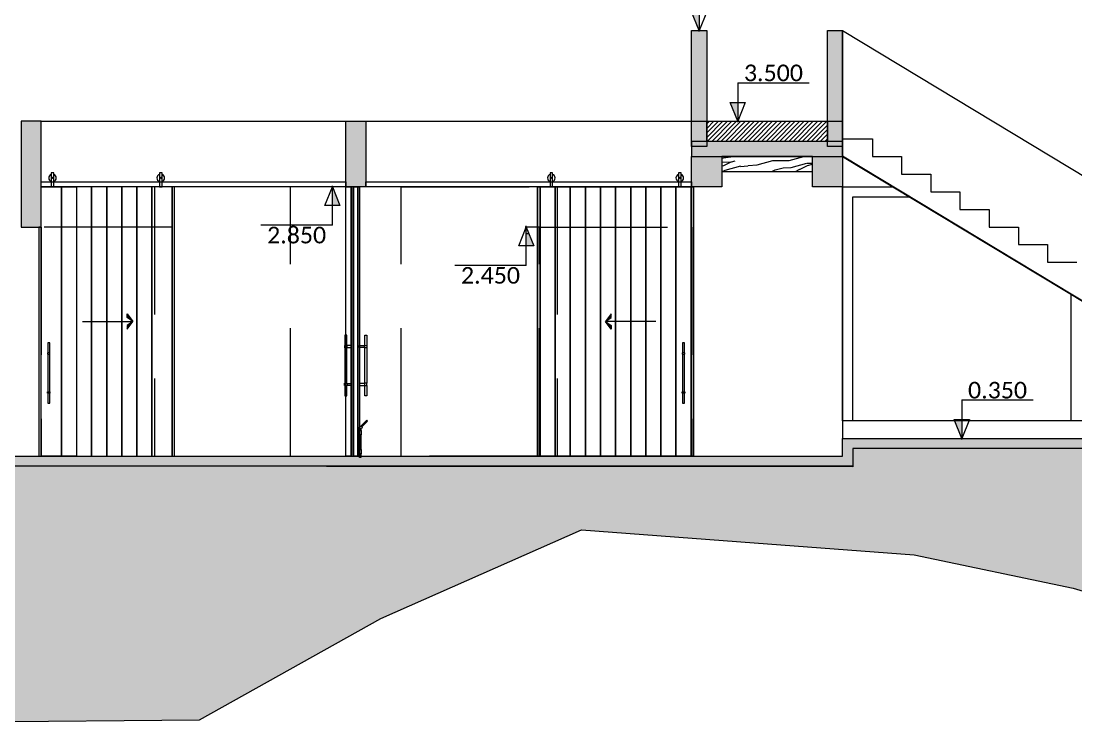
# Model space of a CAD drawing. Header units: metres. Extents: x -197 to 1099, y -24 to 14.
# Drawn here: x 18.78 to 29.26, y -2.46 to 4.49 of the extents above; entities that cross this region are included whole.
import ezdxf
from ezdxf.enums import TextEntityAlignment as Align

# ---------------------------------------------------------------- set-up
doc = ezdxf.new("R2010")
doc.units = ezdxf.units.M
doc.header["$LTSCALE"] = 0.001
doc.header["$PDMODE"] = 34
doc.header["$PDSIZE"] = 0.01
doc.linetypes.add('HIDDENX2', pattern=[19.05, 12.7, -6.35])
doc.layers.get('0').update_dxf_attribs({"lineweight": 13, "true_color": 0x000000})
for name, color, linetype, lineweight, true_color in [('Jach-Anotaciones-CalidaddeLínea  0.13', 7, 'Continuous', 13, 0x000000), ('Jach-Anotaciones-Hatch-Lum100%', 7, 'Continuous', 13, 0x000000), ('Jach-Anotaciones-Hatch-Lum50%', 9, 'Continuous', 13, 0x808080), ('Jach-Anotaciones-Hatch-Lum80%', 250, 'Continuous', 13, 0x333333), ('JACH-Anotaciones-Textos-Lum75% @ 0.075', 7, 'Continuous', 13, 0x404040), ('JACH-Arq-Lineas-Proyeccion', 250, 'HIDDENX2', 13, 0x333333), ('JACH-Arq-Lineas-Proyeccion Niveles cortes', 9, 'HIDDENX2', 13, 0x808080), ('JACH-Arq-Puertas01-', 7, 'Continuous', 13, 0x404040)]:
    doc.layers.add(name, color=color, linetype=linetype, lineweight=lineweight, true_color=true_color)
doc.styles.add('02a-Calibri-JACH(1.8mm)', font='calibri.ttf', dxfattribs={"height": 2.2})
pattern_1 = [(0, (169.421, 45.032), (0, 6.985), [5.08, -1.905]), (90, (169.421, 45.032), (-6.985, 4e-16), [5.08, -1.905])]

# ---------------------------------------------------------------- blocks, each defined once
blk = doc.blocks.new('A$C51db089b')
at = {"layer": 'Jach-Anotaciones-Hatch-Lum50%', "lineweight": 0, "ltscale": 100}
h = blk.add_hatch(color=256, dxfattribs=at)
h.dxf.hatch_style = 1
h.paths.add_polyline_path([(0, 0.078), (0.055, 0.117), (0.055, 0.155)])
h = blk.add_hatch(color=256, dxfattribs=at)
h.dxf.hatch_style = 1
h.paths.add_polyline_path([(0, 0.078), (0.055, 0.038), (0.055, 0)])
at = {"lineweight": 0, "ltscale": 100}
for points in [[(0, 0.078), (0.055, 0.117), (0.055, 0.155)], [(0, 0.078), (0.055, 0.038), (0.055, 0)]]:
    blk.add_lwpolyline(points, close=True, dxfattribs=at)
blk.add_lwpolyline([(0.5, 0.078), (0, 0.078)], dxfattribs=at)
blk = doc.blocks.new('*U628')
at = {"lineweight": 0, "ltscale": 100}
h = blk.add_hatch(dxfattribs=at)
h.set_pattern_fill('ANGLE', color=256)
h.set_pattern_definition(pattern_1)
h.paths.add_polyline_path([(0, 2.5), (0, 0), (1, 2.5)])
h = blk.add_hatch(color=256, dxfattribs=at)
h.dxf.hatch_style = 1
h.paths.add_polyline_path([(0, 2.5), (0, 0), (1, 2.5)])
for points in [[(0, 5.1), (-9.47, 5.1)], [(0, 5.1), (0, 1.25)]]:
    blk.add_lwpolyline(points, dxfattribs=at)
for points in [[(0, 0), (1, 2.5), (-1, 2.5)], [(0, 2.5), (0, 0), (1, 2.5)]]:
    blk.add_lwpolyline(points, close=True, dxfattribs=at)
blk.add_point((0, 0), dxfattribs=at)
at = {"lineweight": 0, "ltscale": 100, "style": '02a-Calibri-JACH(1.8mm)'}
blk.add_attdef('ALT', text='', height=2.2, dxfattribs=at).set_placement((-4.73, 6.4), align=Align.MIDDLE_CENTER)
blk = doc.blocks.new('*U629')
at = {"lineweight": 0, "ltscale": 100}
h = blk.add_hatch(dxfattribs=at)
h.set_pattern_fill('ANGLE', color=256)
h.set_pattern_definition(pattern_1)
h.paths.add_polyline_path([(0, 2.5), (0, 0), (1, 2.5)])
h = blk.add_hatch(color=256, dxfattribs=at)
h.dxf.hatch_style = 1
h.paths.add_polyline_path([(0, 2.5), (0, 0), (1, 2.5)])
for points in [[(0, 5.1), (-9.47, 5.1)], [(0, 5.1), (0, 1.25)]]:
    blk.add_lwpolyline(points, dxfattribs=at)
for points in [[(0, 0), (1, 2.5), (-1, 2.5)], [(0, 2.5), (0, 0), (1, 2.5)]]:
    blk.add_lwpolyline(points, close=True, dxfattribs=at)
blk.add_point((0, 0), dxfattribs=at)
at = {"lineweight": 0, "ltscale": 100, "style": '02a-Calibri-JACH(1.8mm)'}
blk.add_attdef('ALT', text='', height=2.2, dxfattribs=at).set_placement((-4.73, 6.4), align=Align.MIDDLE_CENTER)
blk = doc.blocks.new('*U654')
at = {"lineweight": 0, "ltscale": 100}
h = blk.add_hatch(dxfattribs=at)
h.set_pattern_fill('ANGLE', color=256)
h.set_pattern_definition(pattern_1)
h.paths.add_polyline_path([(0, 2.5), (0, 0), (1, 2.5)])
h = blk.add_hatch(color=256, dxfattribs=at)
h.dxf.hatch_style = 1
h.paths.add_polyline_path([(0, 2.5), (0, 0), (1, 2.5)])
for points in [[(0, 5.1), (-9.47, 5.1)], [(0, 5.1), (0, 1.25)]]:
    blk.add_lwpolyline(points, dxfattribs=at)
for points in [[(0, 0), (1, 2.5), (-1, 2.5)], [(0, 2.5), (0, 0), (1, 2.5)]]:
    blk.add_lwpolyline(points, close=True, dxfattribs=at)
blk.add_point((0, 0), dxfattribs=at)
at = {"lineweight": 0, "ltscale": 100, "style": '02a-Calibri-JACH(1.8mm)'}
blk.add_attdef('ALT', text='', height=2.2, dxfattribs=at).set_placement((-4.73, 6.4), align=Align.MIDDLE_CENTER)
blk = doc.blocks.new('*U562')
at = {"lineweight": 0, "ltscale": 100}
h = blk.add_hatch(dxfattribs=at)
h.set_pattern_fill('ANGLE', color=256)
h.set_pattern_definition(pattern_1)
h.paths.add_polyline_path([(0, 2.5), (0, 0), (1, 2.5)])
h = blk.add_hatch(color=256, dxfattribs=at)
h.dxf.hatch_style = 1
h.paths.add_polyline_path([(0, 2.5), (0, 0), (1, 2.5)])
for points in [[(0, 5.1), (-9.47, 5.1)], [(0, 5.1), (0, 1.25)]]:
    blk.add_lwpolyline(points, dxfattribs=at)
for points in [[(0, 0), (1, 2.5), (-1, 2.5)], [(0, 2.5), (0, 0), (1, 2.5)]]:
    blk.add_lwpolyline(points, close=True, dxfattribs=at)
blk.add_point((0, 0), dxfattribs=at)
at = {"lineweight": 0, "ltscale": 100, "style": '02a-Calibri-JACH(1.8mm)'}
blk.add_attdef('ALT', text='', height=2.2, dxfattribs=at).set_placement((-4.73, 6.4), align=Align.MIDDLE_CENTER)
blk = doc.blocks.new('*U563')
at = {"lineweight": 0, "ltscale": 100}
h = blk.add_hatch(dxfattribs=at)
h.set_pattern_fill('ANGLE', color=256)
h.set_pattern_definition(pattern_1)
h.paths.add_polyline_path([(0, 2.5), (0, 0), (1, 2.5)])
h = blk.add_hatch(color=256, dxfattribs=at)
h.dxf.hatch_style = 1
h.paths.add_polyline_path([(0, 2.5), (0, 0), (1, 2.5)])
for points in [[(0, 5.1), (-9.47, 5.1)], [(0, 5.1), (0, 1.25)]]:
    blk.add_lwpolyline(points, dxfattribs=at)
for points in [[(0, 0), (1, 2.5), (-1, 2.5)], [(0, 2.5), (0, 0), (1, 2.5)]]:
    blk.add_lwpolyline(points, close=True, dxfattribs=at)
blk.add_point((0, 0), dxfattribs=at)
at = {"lineweight": 0, "ltscale": 100, "style": '02a-Calibri-JACH(1.8mm)'}
blk.add_attdef('ALT', text='', height=2.2, dxfattribs=at).set_placement((-4.73, 6.4), align=Align.MIDDLE_CENTER)

msp = doc.modelspace()

# ---------------------------------------------------------------- hatches: boundary and pattern name
at = {"layer": 'Jach-Anotaciones-Hatch-Lum100%', "ltscale": 100}
h = msp.add_hatch(color=256, dxfattribs=at)
h.dxf.hatch_style = 1
h.paths.add_polyline_path([(25.43958, 4.4), (25.58958, 4.4), (25.58958, 3.25), (25.43958, 3.25)])
h = msp.add_hatch(color=256, dxfattribs=at)
h.dxf.hatch_style = 1
h.paths.add_polyline_path([(26.78958, 4.4), (26.93958, 4.4), (26.93958, 3.25), (26.78958, 3.25)])
h = msp.add_hatch(color=256, dxfattribs=at)
h.dxf.hatch_style = 1
h.paths.add_polyline_path([(18.77958, 2.45), (18.97958, 2.45), (18.97958, 3.5), (18.77958, 3.5)])
h = msp.add_hatch(color=256, dxfattribs=at)
h.dxf.hatch_style = 1
h.paths.add_polyline_path([(22.00458, 3.5), (22.20458, 3.5), (22.20458, 2.85), (22.00458, 2.85)])
h = msp.add_hatch(color=256, dxfattribs=at)
h.dxf.hatch_style = 1
h.paths.add_polyline_path([(25.43958, 3.15), (26.93958, 3.15), (26.93958, 3.3), (25.43958, 3.3)])
h = msp.add_hatch(color=256, dxfattribs=at)
h.dxf.hatch_style = 1
h.paths.add_polyline_path([(25.43958, 3.15), (25.73958, 3.15), (25.73958, 2.85), (25.43958, 2.85)])
h = msp.add_hatch(color=256, dxfattribs=at)
h.dxf.hatch_style = 1
h.paths.add_polyline_path([(26.63958, 3.15), (26.93958, 3.15), (26.93958, 2.85), (26.63958, 2.85)])
h = msp.add_hatch(color=256, dxfattribs=at)
h.dxf.hatch_style = 1
h.paths.add_polyline_path([(13.83347, 0), (16.47905, 0), (16.47905, 0.175), (26.93958, 0.175), (26.93958, 0.35), (38.33958, 0.35), (38.33958, 0.25), (27.03958, 0.25), (27.03958, 0.06998), (16.57905, 0.07495), (16.57905, -0.1), (13.83347, -0.1)])
at = {"layer": 'Jach-Anotaciones-Hatch-Lum50%', "ltscale": 100}
h = msp.add_hatch(dxfattribs=at)
h.set_pattern_fill('ANSI31', color=256, scale=0.01)
h.set_pattern_definition([(45, (-143.794692, 0), (-0.0224506403, 0.0224506403), [])])
h.paths.add_polyline_path([(25.58958, 3.5), (26.78958, 3.5), (26.78958, 3.3), (25.58958, 3.3)])
h = msp.add_hatch(dxfattribs=at)
h.set_pattern_fill('WOOD_01', color=256, scale=0.8, angle=15, pattern_type=2)
h.set_pattern_definition([(15, (-143.40755, 0.74975), (-0.2070552, 0.7727407), [0.16, -0.64]), (23.9726, (-143.28801, 0.334538), (4.429389244, 2.015070249), [0.1538832, -15.2344232]), (20.7105, (-143.30816, 0.37883), (6.74761385, 2.636226623), [0.1607984, -7.8791008]), (359.5779, (-143.37028, 0.610654), (9.1213099867, -0.040604702), [0.2406656, -23.8259016]), (8.6599, (-143.42315, 0.8698), (0.77274048, 0.20705688), [0.1448864, -7.0994208]), (0.0686, (-143.28195, 0.43555), (3.298017536, 0.055481542), [0.1241936, -12.2951456]), (3.6901, (-143.6725, 0.81127), (0.77274081, 0.20705558), [0.3263376, -3.7528776]), (20.7105, (-143.26938, 0.26499), (6.74761385, 2.636226623), [0.0803992, -7.9595]), (15, (-143.3641, 0.5875), (-0.2070552, 0.7727407), [0.08, -0.72]), (15, (-143.5435, 0.6388), (-0.2070552, 0.7727407), [0.24, -0.56]), (26.3099, (-143.41997, 0.79611), (2.88390776, 1.60095958), [0.081584, -3.9976312]), (17.7263, (-143.420636, 0.48949), (15.247759037, 4.9138423665), [0.1681904, -16.6508464]), (7.4054, (-143.37579, 0.47666), (6.388979107, 0.88370608), [0.1210616, -11.9851336]), (15, (-143.33574, 0.1727), (-0.2070552, 0.7727407), [0.16, -0.64]), (13.8309, (-143.402665, 0.113326), (0.7727406436, 0.2070558675), [0.3920816, -38.81608]), (15, (-143.55796, 0.6929), (-0.2070552, 0.7727407), [0.08, -0.72]), (15, (-143.49725, 0.7754), (-0.2070552, 0.7727407), [0.08, -0.72]), (15, (-143.8636, 0.7518), (-0.2070552, 0.7727407), [0.12, -0.68]), (5.5377, (-143.66533, 0.84632), (0.77274064, 0.20705555), [0.2433104, -4.6228992]), (15, (-143.9126, 0.7801), (-0.2070552, 0.7727407), [0.16, -0.64]), (15, (-143.81126, 0.0618), (-0.2070552, 0.7727407), [0.088, -0.712]), (15, (-143.4275, 0.20605), (-0.2070552, 0.7727407), [0.08, -0.72]), (15, (-143.8278, 0.1236), (-0.2070552, 0.7727407), [0.168, -0.632]), (20.4403, (-143.446146, 0.2756), (7.520352223, 2.843288929), [0.16876, -16.7072576]), (15, (-143.455, 0.3395), (-0.2070552, 0.7727407), [0.152, -0.648]), (15, (-143.86095, 0.2473), (-0.2070552, 0.7727407), [0.088, -0.712]), (13.8309, (-143.80135, 0.395762), (0.7727406436, 0.2070558675), [0.3920816, -38.81608]), (15, (-143.7504, 0.48394), (-0.2070552, 0.7727407), [0.08, -0.72]), (15, (-143.8339, 0.4864), (-0.2070552, 0.7727407), [0.08, -0.72]), (15, (-143.5248, 0.56924), (-0.2070552, 0.7727407), [0.16, -0.64]), (15, (-143.6835, 0.5433), (-0.2070552, 0.7727407), [0.08, -0.72]), (15, (-143.8629, 0.5946), (-0.2070552, 0.7727407), [0.16, -0.64]), (34.6538, (-143.56731, 0.32596), (7.671927645, 5.368566101), [0.1189288, -11.7739248]), (26.3099, (-143.75665, 0.50713), (2.88390776, 1.60095958), [0.081584, -3.9976312]), (26.3099, (-143.4372, 0.55131), (2.88390776, 1.60095958), [0.081584, -3.9976312]), (20.7105, (-143.7477, 0.782836), (6.74761385, 2.636226623), [0.0803992, -7.9595]), (4.6952, (-144.00175, 0.77274), (4.843498086, 0.46959485), [0.0894424, -8.854828]), (3.6901, (-143.72625, 0.0846), (0.77274081, 0.20705558), [0.081584, -3.9976312]), (105, (-143.6448, 0.08985), (-0.7727407, -0.2070552), [0, -0.8]), (1.6076, (-143.923066, 0.4791), (13.964806047, 0.428999959), [0.172696, -17.0969232]), (26.3099, (-143.48068, 0.71359), (2.88390776, 1.60095958), [0.081584, -3.9976312]), (25.3048, (-143.35024, 0.22676), (3.656648724, 1.80801374), [0.0894424, -8.854828]), (3.6901, (-143.67316, 0.50465), (0.77274081, 0.20705558), [0.081584, -3.9976312]), (3.6901, (-143.60624, 0.56399), (0.77274081, 0.20705558), [0.081584, -3.9976312]), (356.5651, (-143.90236, 0.40183), (0.77274026, 0.2070561), [0.1011928, -2.4286288]), (0.9638, (-143.88776, 0.68733), (0.7727401, 0.20705612), [0.3298488, -2.9686352]), (358.3008, (-143.7477, 0.782836), (5.82329377, -0.096089835), [0.2505672, -8.101676]), (15, (-143.75806, 0.8215), (-0.2070552, 0.7727407), [0.096, -0.704]), (0.9638, (-143.66555, 0.16712), (0.7727401, 0.20705612), [0.3298488, -2.9686352]), (0.9638, (-143.75731, 0.2005), (0.7727401, 0.20705612), [0.3298488, -2.9686352]), (0.9638, (-143.77595, 0.27005), (0.7727401, 0.20705612), [0.3298488, -2.9686352]), (4.6952, (-143.952054, 0.58728), (4.843498086, 0.46959485), [0.0894424, -8.854828]), (0.9638, (-143.70836, 0.63602), (0.7727401, 0.20705612), [0.164924, -3.13356]), (4.6952, (-143.885796, 0.340006), (4.843498086, 0.46959485), [0.0894424, -8.854828]), (12.6141, (-143.469477, 0.393583), (0.772740365, 0.2070561726), [0.1921664, -19.024492]), (4.6952, (-143.59175, 0.5099), (4.843498086, 0.46959485), [0.0894424, -8.854828]), (27.5288, (-143.50261, 0.51722), (2.88390792, 1.600961166), [0.073756, -7.3018792]), (4.5626, (-143.875444, 0.301369), (8.9142544634, 0.7321375347), [0.3091152, -30.602364]), (6.8699, (-143.56731, 0.32596), (0.772740295, 0.20705494), [0.1131368, -5.5437168]), (19.7636, (-143.796654, 0.34733), (8.293093767, 3.05034164), [0.1926656, -9.4406096]), (15, (-143.6153, 0.4125), (-0.2070552, 0.7727407), [0.248, -0.552]), (359.7449, (-143.97897, 0.68774), (3.29801731, 0.05548152), [0.0912144, -9.0301888]), (5.5377, (-143.64484, 0.08985), (0.77274064, 0.20705555), [0.2433104, -4.6228992]), (355.0169, (-143.8506, 0.20864), (2.525276987, -0.151574455), [0.0936376, -9.2701216]), (15, (-143.3468, 0.8323), (-0.2070552, 0.7727407), [0.04, -0.76]), (15, (-143.2557, 0.4923), (-0.2070552, 0.7727407), [0.08, -0.72]), (26.3099, (-143.1812, 0.21408), (2.88390776, 1.60095958), [0.081584, -3.9976312]), (15, (-143.1942, 0.2934), (-0.2070552, 0.7727407), [0.144, -0.656]), (358.3008, (-143.31164, 0.700906), (5.82329377, -0.096089835), [0.0835224, -8.2687208]), (3.0207, (-143.260431, 0.5407), (15.5105204897, 0.8422385173), [0.1472056, -26.8405152]), (105, (-143.1812, 0.2141), (-0.7727407, -0.2070552), [0, -0.8]), (15, (-143.1081, 0.2502), (-0.2070552, 0.7727407), [0.072, -0.728]), (15, (-143.1474, 0.3971), (-0.2070552, 0.7727407), [0.072, -0.728]), (15, (-143.15776, 0.4357), (-0.2070552, 0.7727407), [0.072, -0.728]), (351.0376, (-143.228155, 0.69843), (6.030347593, -0.86882501), [0.0787912, -7.8002896]), (3.5163, (-143.253001, 0.791158), (4.0707907198, 0.2624153776), [0.0734704, -52.17242]), (356.5651, (-143.17846, 0.51297), (0.77274026, 0.2070561), [0.0758944, -2.4539264]), (2.4712, (-143.27992, 0.89161), (4.070758707, 0.262535892), [0.073756, -7.3018792])])
h.paths.add_polyline_path([(25.73958, 3), (26.63958, 3), (26.63958, 3.15), (25.73958, 3.15)])
at = {"layer": 'Jach-Anotaciones-Hatch-Lum80%', "ltscale": 100}
h = msp.add_hatch(dxfattribs=at)
h.set_pattern_fill('EARTH', color=256, scale=0.03, angle=45, double=1)
h.set_pattern_definition([(45, (-45.81186, -16.59427), (0, 0.2694077), [0.1905, -0.1905]), (45, (-45.86238, -16.54375), (0, 0.2694077), [0.1905, -0.1905]), (45, (-45.91289, -16.49324), (0, 0.2694077), [0.1905, -0.1905]), (135, (-45.91289, -16.45956), (-0.2694077, 0), [0.1905, -0.1905]), (135, (-45.86238, -16.40905), (-0.2694077, 0), [0.1905, -0.1905]), (135, (-45.81186, -16.35853), (-0.2694077, 0), [0.1905, -0.1905])])
h.paths.add_polyline_path([(27.03958, 0.075), (16.57901, 0.075), (16.57901, -0.1), (13.83347, -0.1), (13.59865, -0.39977), (13.25415, -0.99647), (13.36317, -1.5451), (13.97543, -1.92164), (15.78326, -1.9844), (16.06584, -1.60785), (17.02347, -1.16332), (17.62003, -1.11625), (18.30163, -2.46352), (20.55172, -2.44211), (22.35179, -1.43553), (24.34473, -0.55746), (26.05908, -0.68596), (27.64877, -0.80511), (29.23064, -1.1357), (30.58069, -1.54262), (32.42363, -1.37128), (34.33085, -0.92154), (36.34521, -0.81446), (37.75956, -1.34987), (39.77392, -1.84245), (41.61685, -1.94953), (43.52407, -1.41412), (43.52407, -0.77162), (42.761, -0.175), (39.98958, -0.175), (39.98958, -0.27606), (38.78958, -0.10106), (38.78958, -0.4), (38.33958, -0.4), (38.33958, -0.1), (38.33958, 0.25), (31.33958, 0.25), (27.03958, 0.25)])
at = {"layer": 'JACH-Arq-Puertas01-', "ltscale": 100}
h = msp.add_hatch(color=256, dxfattribs=at)
h.dxf.hatch_style = 1
h.paths.add_polyline_path([(22.06611, 0.175), (22.08511, 0.175), (22.08511, 2.85), (22.06611, 2.85)])
h = msp.add_hatch(color=256, dxfattribs=at)
h.dxf.hatch_style = 1
h.paths.add_polyline_path([(22.14211, 0.175), (22.12311, 0.175), (22.12311, 2.85), (22.14211, 2.85)])

# ---------------------------------------------------------------- linework, layer by layer
at = {"layer": 'Jach-Anotaciones-CalidaddeLínea  0.13', "ltscale": 100}
for points in [[(25.43958, 4.4), (25.58958, 4.4), (25.58958, 3.25), (25.43958, 3.25)], [(26.78958, 4.4), (26.93958, 4.4), (26.93958, 3.25), (26.78958, 3.25)], [(31.33958, 0.49765), (26.93958, 3.15282), (26.93958, 4.4), (31.63918, 1.56403), (31.63918, 0.525), (31.33958, 0.525)], [(18.77958, 2.45), (18.97958, 2.45), (18.97958, 3.5), (18.77958, 3.5)], [(22.00458, 3.5), (22.20458, 3.5), (22.20458, 2.85), (22.00458, 2.85)], [(25.58958, 3.5), (26.78958, 3.5), (26.78958, 3.3), (25.58958, 3.3)], [(25.43958, 3.15), (26.93958, 3.15), (26.93958, 3.3), (25.43958, 3.3)], [(25.43958, 3.15), (25.73958, 3.15), (25.73958, 2.85), (25.43958, 2.85)], [(25.73958, 3), (26.63958, 3), (26.63958, 3.15), (25.73958, 3.15)], [(26.63958, 3.15), (26.93958, 3.15), (26.93958, 2.85), (26.63958, 2.85)], [(13.83347, 0), (16.47905, 0), (16.47905, 0.175), (26.93958, 0.175), (26.93958, 0.35), (38.33958, 0.35), (38.33958, 0.25), (27.03958, 0.25), (27.03958, 0.06998), (16.57905, 0.07495), (16.57905, -0.1), (13.83347, -0.1)]]:
    msp.add_lwpolyline(points, close=True, dxfattribs=at)
for points in [[(18.97958, 3.5), (22.00458, 3.5)], [(22.10458, 3.5), (25.43958, 3.5)], [(25.43958, 3.5), (26.93958, 3.5), (26.93958, 0.35)], [(26.93958, 3.15), (31.33958, 0.49765)], [(31.29426, 0.525), (26.93958, 0.525), (26.93958, 2.85), (27.4414, 2.85)], [(29.20625, 1.78501), (29.20625, 0.525), (27.03958, 0.525), (27.03958, 2.75), (27.60712, 2.75)]]:
    msp.add_lwpolyline(points, dxfattribs=at)
at = {"layer": 'Jach-Anotaciones-CalidaddeLínea  0.13'}
msp.add_lwpolyline([(31.33958, 0.25), (27.03958, 0.25), (27.03958, 0.075), (20.27958, 0.075), (16.57901, 0.075), (16.57901, -0.1), (13.83347, -0.1), (13.59865, -0.39977), (13.25415, -0.99647), (13.36317, -1.5451), (13.97543, -1.92164), (15.78326, -1.9844), (16.06584, -1.60785), (17.02347, -1.16332), (17.62003, -1.11625), (18.30163, -2.46352), (20.55172, -2.44211), (22.35179, -1.43553), (24.34473, -0.55746), (26.05908, -0.68596), (27.64877, -0.80511), (29.23064, -1.1357), (30.58069, -1.54262)], dxfattribs=at)
at = {"layer": 'JACH-Arq-Lineas-Proyeccion', "ltscale": 100}
msp.add_lwpolyline([(26.93958, 3.325), (27.23458, 3.325), (27.23458, 3.15), (27.52458, 3.15), (27.52458, 2.975), (27.81458, 2.975), (27.81458, 2.805), (27.81458, 2.8), (28.10458, 2.8), (28.10458, 2.625), (28.39458, 2.625), (28.39458, 2.45), (28.68458, 2.45), (28.68458, 2.275), (28.97458, 2.275), (28.97458, 2.1), (29.26458, 2.1)], dxfattribs=at)
for points in [[(21.45458, 2.85), (20.10458, 2.85), (20.10458, 0.175), (21.45458, 0.175)], [(22.55458, 2.85), (24.10458, 2.85), (24.10458, 0.175), (22.55458, 0.175)], [(18.97958, 0.175), (20.27958, 0.175), (20.27958, 2.45), (18.97958, 2.45)], [(23.92958, 2.45), (25.43958, 2.45), (25.43958, 0.175), (23.92958, 0.175)]]:
    msp.add_lwpolyline(points, close=True, dxfattribs=at)
at = {"layer": 'JACH-Arq-Lineas-Proyeccion Niveles cortes', "ltscale": 100}
for points in [[(22.00411, 2.85), (21.87124, 2.85)], [(23.92958, 2.45), (23.79671, 2.45)]]:
    msp.add_lwpolyline(points, dxfattribs=at)
at = {"layer": 'JACH-Arq-Puertas01-', "ltscale": 100}
for points in [[(19.07911, 2.85), (19.10411, 2.85), (19.10411, 2.987), (19.07911, 2.987)], [(20.15411, 2.85), (20.17911, 2.85), (20.17911, 2.987), (20.15411, 2.987)], [(24.03411, 2.85), (24.05911, 2.85), (24.05911, 2.987), (24.03411, 2.987)], [(25.30911, 2.85), (25.33411, 2.85), (25.33411, 2.987), (25.30911, 2.987)], [(18.97958, 2.89999), (22.00411, 2.89999), (22.00411, 2.85), (18.97958, 2.85)], [(18.97958, 2.85), (19.17958, 2.85), (19.17958, 0.175), (18.97958, 0.175)], [(19.17958, 2.85), (19.32958, 2.85), (19.32958, 0.175), (19.17958, 0.175)], [(19.47958, 2.85), (19.32958, 2.85), (19.32958, 0.175), (19.47958, 0.175)], [(19.62958, 2.85), (19.47958, 2.85), (19.47958, 0.175), (19.62958, 0.175)], [(19.77958, 2.85), (19.62958, 2.85), (19.62958, 0.175), (19.77958, 0.175)], [(19.92958, 2.85), (19.77958, 2.85), (19.77958, 0.175), (19.92958, 0.175)], [(20.07958, 2.85), (19.92958, 2.85), (19.92958, 0.175), (20.07958, 0.175)], [(20.27958, 2.85), (20.07958, 2.85), (20.07958, 0.175), (20.27958, 0.175)], [(20.30458, 2.85), (20.27958, 2.85), (20.27958, 0.175), (20.30458, 0.175)], [(22.05458, 0.175), (22.00458, 0.175), (22.00458, 2.85), (22.05458, 2.85)], [(22.06611, 0.175), (22.08511, 0.175), (22.08511, 2.85), (22.06611, 2.85)], [(22.08511, 2.85), (22.12311, 2.85), (22.12311, 0.175), (22.08511, 0.175)], [(22.14211, 0.175), (22.12311, 0.175), (22.12311, 2.85), (22.14211, 2.85)], [(22.20411, 2.89999), (25.43958, 2.89999), (25.43958, 2.85), (22.20458, 2.85)], [(23.93411, 2.85), (23.90911, 2.85), (23.90911, 0.175), (23.93411, 0.175)], [(23.90911, 2.85), (25.45911, 2.85), (25.45911, 0.175), (23.90911, 0.175)], [(23.93411, 0.175), (24.08411, 0.175), (24.08411, 2.85), (23.93411, 2.85)], [(24.08411, 0.175), (24.23411, 0.175), (24.23411, 2.85), (24.08411, 2.85)], [(24.23411, 0.175), (24.38411, 0.175), (24.38411, 2.85), (24.23411, 2.85)], [(24.38411, 0.175), (24.53411, 0.175), (24.53411, 2.85), (24.38411, 2.85)], [(24.53411, 0.175), (24.68411, 0.175), (24.68411, 2.85), (24.53411, 2.85)], [(24.68411, 0.175), (24.83411, 0.175), (24.83411, 2.85), (24.68411, 2.85)], [(24.83411, 0.175), (24.98411, 0.175), (24.98411, 2.85), (24.83411, 2.85)], [(24.98411, 0.175), (25.13411, 0.175), (25.13411, 2.85), (24.98411, 2.85)], [(25.13411, 0.175), (25.28411, 0.175), (25.28411, 2.85), (25.13411, 2.85)], [(25.28411, 0.175), (25.43411, 0.175), (25.43411, 2.85), (25.28411, 2.85)], [(25.45911, 2.85), (25.43411, 2.85), (25.43411, 0.175), (25.45911, 0.175)], [(18.97958, 2.45), (18.95458, 2.45), (18.95458, 0.175), (18.97958, 0.175)], [(21.99311, 1.25), (22.01911, 1.25), (22.01911, 1.275), (21.99311, 1.275)], [(22.21511, 1.25), (22.18911, 1.25), (22.18911, 1.275), (22.21511, 1.275)], [(19.04258, 1.188), (19.06658, 1.188), (19.06658, 1.2), (19.04258, 1.2)], [(25.34711, 1.188), (25.37111, 1.188), (25.37111, 1.2), (25.34711, 1.2)], [(21.99311, 0.9), (22.01911, 0.9), (22.01911, 0.875), (21.99311, 0.875)], [(22.21511, 0.9), (22.18911, 0.9), (22.18911, 0.875), (22.21511, 0.875)], [(19.04258, 0.812), (19.06658, 0.812), (19.06658, 0.8), (19.04258, 0.8)], [(25.34711, 0.812), (25.37111, 0.812), (25.37111, 0.8), (25.34711, 0.8)], [(22.14211, 0.43052), (22.15699, 0.43052), (22.15699, 0.3876), (22.14211, 0.3876)], [(22.14211, 0.24149), (22.15699, 0.24149), (22.15699, 0.19856), (22.14211, 0.19856)]]:
    msp.add_lwpolyline(points, close=True, dxfattribs=at)
for points in [[(22.01611, 1.275), (22.01611, 1.375), (21.99611, 1.375), (21.99611, 1.275)], [(22.19211, 1.275), (22.19211, 1.375), (22.21211, 1.375), (22.21211, 1.275)], [(19.06358, 1.2), (19.06358, 1.3), (19.04558, 1.3), (19.04558, 1.2)], [(22.01911, 1.2525), (22.06611, 1.2525), (22.06611, 1.2725), (22.01911, 1.2725)], [(22.18911, 1.2525), (22.14211, 1.2525), (22.14211, 1.2725), (22.18911, 1.2725)], [(25.36811, 1.2), (25.36811, 1.3), (25.35011, 1.3), (25.35011, 1.2)], [(19.04558, 1.188), (19.04558, 0.812)], [(19.06358, 0.812), (19.06358, 1.188)], [(21.99611, 1.25), (21.99611, 0.9)], [(22.01611, 0.9), (22.01611, 1.25)], [(22.19211, 0.9), (22.19211, 1.25)], [(22.21211, 1.25), (22.21211, 0.9)], [(25.35011, 1.188), (25.35011, 0.812)], [(25.36811, 0.812), (25.36811, 1.188)], [(21.99611, 0.875), (21.99611, 0.775), (22.01611, 0.775), (22.01611, 0.875)], [(22.01911, 0.8975), (22.06611, 0.8975), (22.06611, 0.8775), (22.01911, 0.8775)], [(22.18911, 0.8975), (22.14211, 0.8975), (22.14211, 0.8775), (22.18911, 0.8775)], [(22.21211, 0.875), (22.21211, 0.775), (22.19211, 0.775), (22.19211, 0.875)], [(19.04558, 0.8), (19.04558, 0.7), (19.06358, 0.7), (19.06358, 0.8)], [(25.35011, 0.8), (25.35011, 0.7), (25.36811, 0.7), (25.36811, 0.8)], [(22.16471, 0.46602), (22.22131, 0.52262), (22.21282, 0.5311), (22.15411, 0.47239)], [(22.15411, 0.19856), (22.15411, 0.16091), (22.14211, 0.16091), (22.14211, 0.46039)], [(22.15411, 0.44839), (22.15411, 0.43052)], [(22.15411, 0.3876), (22.15411, 0.24149)]]:
    msp.add_lwpolyline(points, dxfattribs=at)
for centre, radius in [((19.09161, 2.9375), 0.006), ((20.16661, 2.9375), 0.006), ((24.04661, 2.9375), 0.006), ((25.32161, 2.9375), 0.006), ((22.15411, 0.46039), 0.012)]:
    msp.add_circle(centre, radius, dxfattribs=at)
for centre, start, end in [((19.09161, 2.9375), 109.471221, 250.528779), ((19.09161, 2.9375), 289.471221, 70.528779), ((20.16661, 2.9375), 109.471221, 250.528779), ((20.16661, 2.9375), 289.471221, 70.528779), ((24.04661, 2.9375), 109.471221, 250.528779), ((24.04661, 2.9375), 289.471221, 70.528779), ((25.32161, 2.9375), 109.471221, 250.528779), ((25.32161, 2.9375), 289.471221, 70.528779)]:
    msp.add_arc(centre, 0.0375, start, end, dxfattribs=at)

# ---------------------------------------------------------------- block references
at = {"ltscale": 100, "xscale": -1}
msp.add_blockref('A$C51db089b', (19.88889, 1.43432), dxfattribs=at)
at = {"ltscale": 100}
msp.add_blockref('A$C51db089b', (24.58411, 1.43432), dxfattribs=at)
at = {"layer": 'JACH-Anotaciones-Textos-Lum75% @ 0.075', "ltscale": 100}
ref = msp.add_blockref('*U654', (25.51458, 4.4), dxfattribs=dict(at, xscale=-0.075, yscale=0.075, zscale=0.075))
ref.add_attrib('ALT', '4.400', dxfattribs={"layer": '0', "lineweight": 0, "ltscale": 100, "height": 0.165, "style": '02a-Calibri-JACH(1.8mm)'}).set_placement((25.86954, 4.88006), align=Align.MIDDLE_CENTER)
ref = msp.add_blockref('*U628', (25.89712, 3.5), dxfattribs=dict(at, xscale=-0.075, yscale=0.075, zscale=0.075))
ref.add_attrib('ALT', '3.500', dxfattribs={"layer": '0', "lineweight": 0, "ltscale": 100, "height": 0.165, "style": '02a-Calibri-JACH(1.8mm)'}).set_placement((26.25208, 3.98006), align=Align.MIDDLE_CENTER)
ref = msp.add_blockref('*U562', (21.87124, 2.85), dxfattribs=dict(at, xscale=-0.075, yscale=0.075, zscale=0.075, rotation=180))
ref.add_attrib('ALT', '2.850', dxfattribs={"layer": '0', "lineweight": 0, "ltscale": 100, "height": 0.165, "style": '02a-Calibri-JACH(1.8mm)'}).set_placement((21.51628, 2.36994), align=Align.MIDDLE_CENTER)
ref = msp.add_blockref('*U563', (23.79671, 2.45), dxfattribs=dict(at, xscale=-0.075, yscale=0.075, zscale=0.075, rotation=180))
ref.add_attrib('ALT', '2.450', dxfattribs={"layer": '0', "lineweight": 0, "ltscale": 100, "height": 0.165, "style": '02a-Calibri-JACH(1.8mm)'}).set_placement((23.44175, 1.96994), align=Align.MIDDLE_CENTER)
ref = msp.add_blockref('*U629', (28.12292, 0.35), dxfattribs=dict(at, xscale=-0.075, yscale=0.075, zscale=0.075))
ref.add_attrib('ALT', '0.350', dxfattribs={"layer": '0', "lineweight": 0, "ltscale": 100, "height": 0.165, "style": '02a-Calibri-JACH(1.8mm)'}).set_placement((28.47788, 0.83006), align=Align.MIDDLE_CENTER)

doc.saveas('drawing.dxf')
